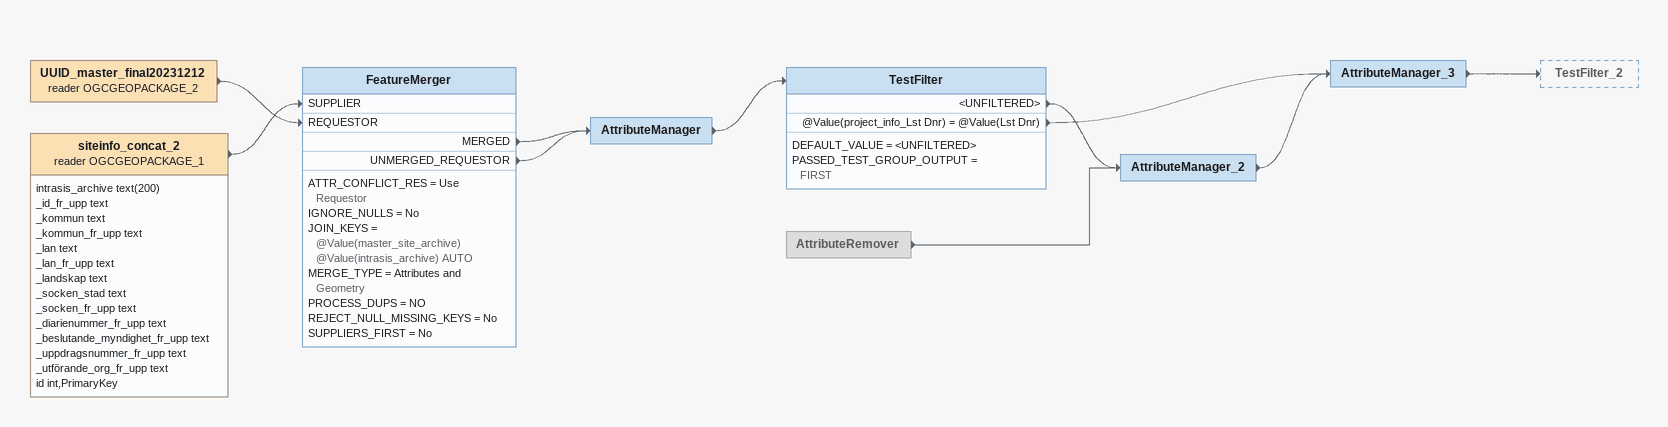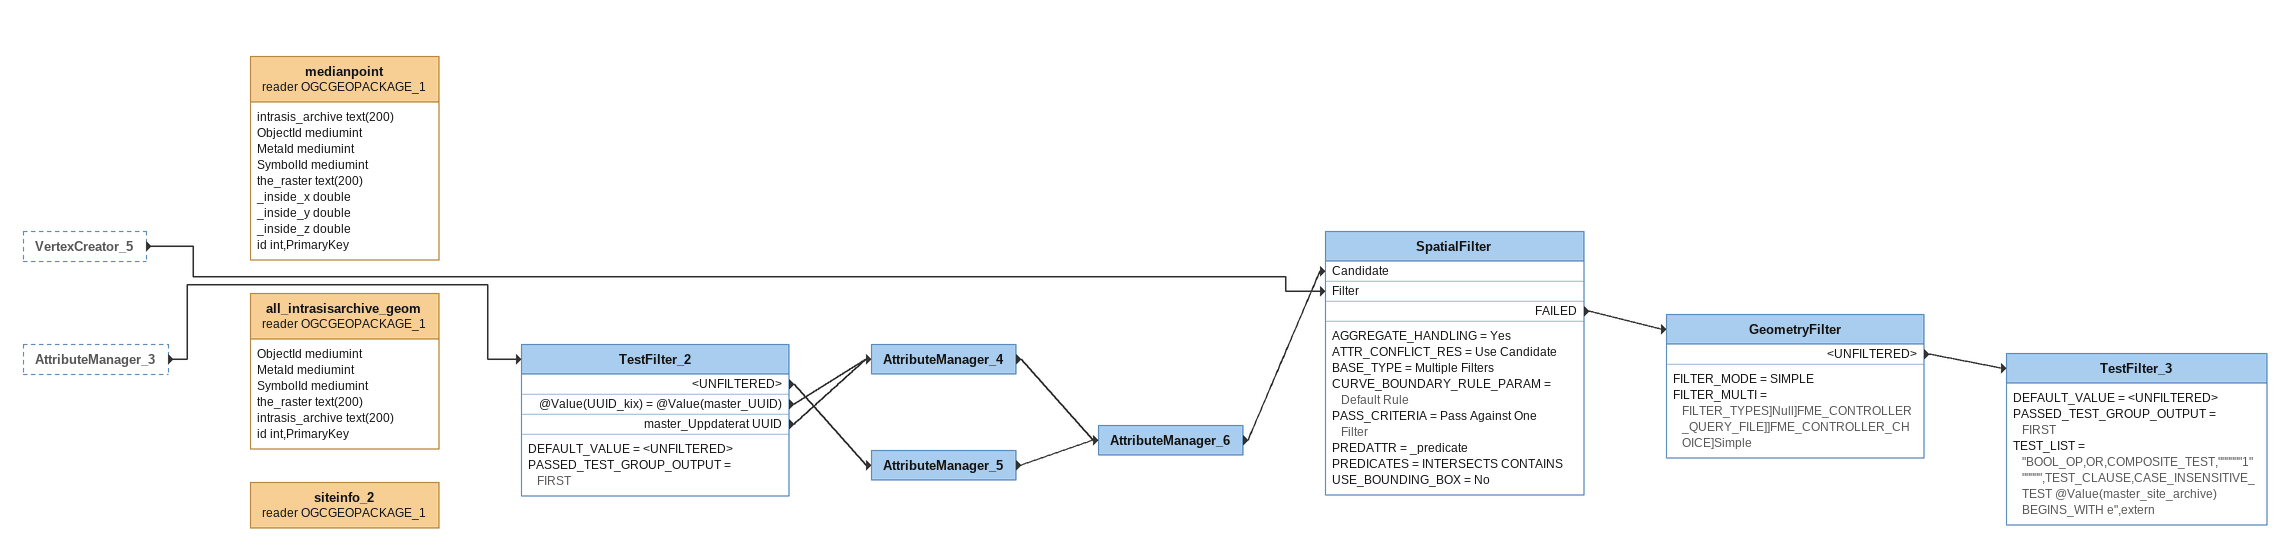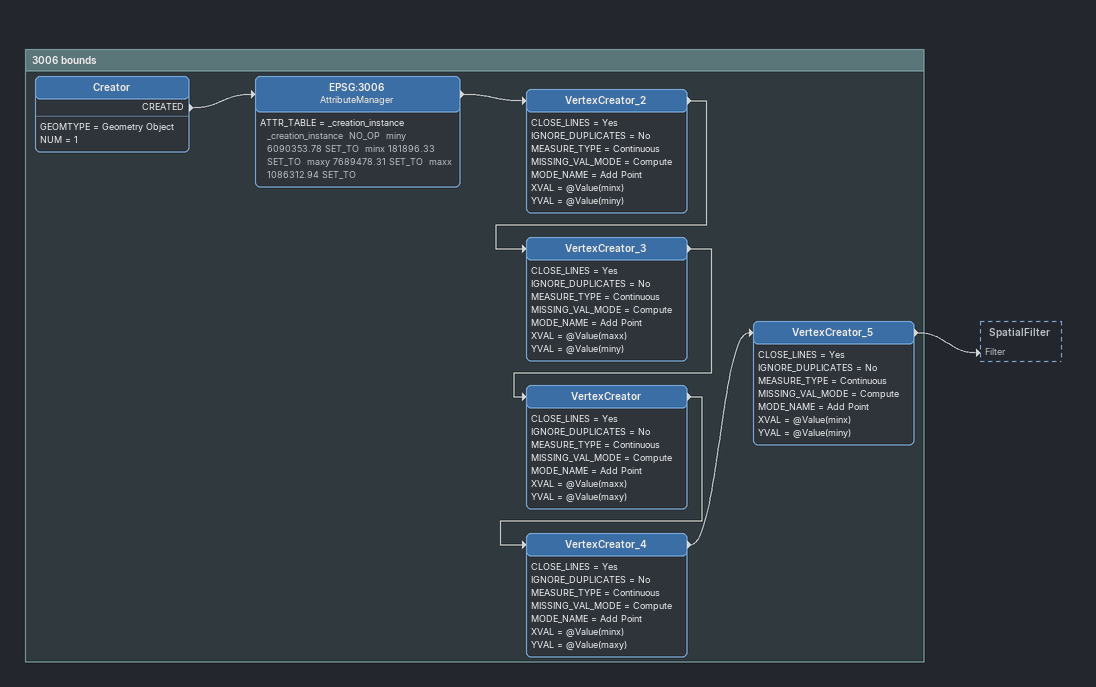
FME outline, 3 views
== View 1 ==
UUID_master_final20231212 (reader OGCGEOPACKAGE_2)
    -> FeatureMerger [REQUESTOR]
siteinfo_concat_2 (reader OGCGEOPACKAGE_1)
    attributes: intrasis_archive text(200), _id_fr_upp text, _kommun text, _kommun_fr_upp text, _lan text, _lan_fr_upp text, _landskap text, _socken_stad text, _socken_fr_upp text, _diarienummer_fr_upp text, _beslutande_myndighet_fr_upp text, _uppdragsnummer_fr_upp text, _utförande_org_fr_upp text, id int,PrimaryKey
    -> FeatureMerger [SUPPLIER]
FeatureMerger
    ATTR_CONFLICT_RES = Use Requestor
    IGNORE_NULLS = No
    JOIN_KEYS = @Value(master_site_archive) @Value(intrasis_archive) AUTO
    MERGE_TYPE = Attributes and Geometry
    PROCESS_DUPS = NO
    REJECT_NULL_MISSING_KEYS = No
    SUPPLIERS_FIRST = No
    MERGED -> AttributeManager
    UNMERGED_REQUESTOR -> AttributeManager
AttributeManager
    -> TestFilter
TestFilter
    DEFAULT_VALUE = <UNFILTERED>
    PASSED_TEST_GROUP_OUTPUT = FIRST
    <UNFILTERED> -> AttributeManager_2
    @Value(project_info_Lst Dnr) = @Value(Lst Dnr) -> AttributeManager_3
AttributeRemover [off]
    -> AttributeManager_2
AttributeManager_2
    -> AttributeManager_3
AttributeManager_3
    -> TestFilter_2

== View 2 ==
VertexCreator_5 [outside]
    -> SpatialFilter [Filter]
AttributeManager_3 [outside]
    -> TestFilter_2
medianpoint (reader OGCGEOPACKAGE_1)
    attributes: intrasis_archive text(200), ObjectId mediumint, MetaId mediumint, SymbolId mediumint, the_raster text(200), _inside_x double, _inside_y double, _inside_z double, id int,PrimaryKey
all_intrasisarchive_geom (reader OGCGEOPACKAGE_1)
    attributes: ObjectId mediumint, MetaId mediumint, SymbolId mediumint, the_raster text(200), intrasis_archive text(200), id int,PrimaryKey
siteinfo_2 (reader OGCGEOPACKAGE_1)
TestFilter_2
    DEFAULT_VALUE = <UNFILTERED>
    PASSED_TEST_GROUP_OUTPUT = FIRST
    <UNFILTERED> -> AttributeManager_5
    @Value(UUID_kix) = @Value(master_UUID) -> AttributeManager_4
    master_Uppdaterat UUID -> AttributeManager_4
AttributeManager_4
    -> AttributeManager_6
AttributeManager_5
    -> AttributeManager_6
AttributeManager_6
    -> SpatialFilter [Candidate]
SpatialFilter
    AGGREGATE_HANDLING = Yes
    ATTR_CONFLICT_RES = Use Candidate
    BASE_TYPE = Multiple Filters
    CURVE_BOUNDARY_RULE_PARAM = Default Rule
    PASS_CRITERIA = Pass Against One Filter
    PREDATTR = _predicate
    PREDICATES = INTERSECTS CONTAINS
    USE_BOUNDING_BOX = No
    FAILED -> GeometryFilter
GeometryFilter
    FILTER_MODE = SIMPLE
    FILTER_MULTI = FILTER_TYPES]Null]FME_CONTROLLER_QUERY_FILE]]FME_CONTROLLER_CHOICE]Simple
    <UNFILTERED> -> TestFilter_3
TestFilter_3
    DEFAULT_VALUE = <UNFILTERED>
    PASSED_TEST_GROUP_OUTPUT = FIRST
    TEST_LIST = "BOOL_OP,OR,COMPOSITE_TEST,""""""1"""""",TEST_CLAUSE,CASE_INSENSITIVE_TEST @Value(master_site_archive) BEGINS_WITH e",extern

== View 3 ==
Bookmark: 3006 bounds
Creator
    GEOMTYPE = Geometry Object
    NUM = 1
    CREATED -> EPSG:3006
EPSG:3006: AttributeManager
    ATTR_TABLE = _creation_instance _creation_instance  NO_OP  miny 6090353.78 SET_TO  minx 181896.33 SET_TO  maxy 7689478.31 SET_TO  maxx 1086312.94 SET_TO
    -> VertexCreator_2
VertexCreator_2
    CLOSE_LINES = Yes
    IGNORE_DUPLICATES = No
    MEASURE_TYPE = Continuous
    MISSING_VAL_MODE = Compute
    MODE_NAME = Add Point
    XVAL = @Value(minx)
    YVAL = @Value(miny)
    -> VertexCreator_3
VertexCreator_3
    CLOSE_LINES = Yes
    IGNORE_DUPLICATES = No
    MEASURE_TYPE = Continuous
    MISSING_VAL_MODE = Compute
    MODE_NAME = Add Point
    XVAL = @Value(maxx)
    YVAL = @Value(miny)
    -> VertexCreator
VertexCreator
    CLOSE_LINES = Yes
    IGNORE_DUPLICATES = No
    MEASURE_TYPE = Continuous
    MISSING_VAL_MODE = Compute
    MODE_NAME = Add Point
    XVAL = @Value(maxx)
    YVAL = @Value(maxy)
    -> VertexCreator_4
VertexCreator_4
    CLOSE_LINES = Yes
    IGNORE_DUPLICATES = No
    MEASURE_TYPE = Continuous
    MISSING_VAL_MODE = Compute
    MODE_NAME = Add Point
    XVAL = @Value(minx)
    YVAL = @Value(maxy)
    -> VertexCreator_5
VertexCreator_5
    CLOSE_LINES = Yes
    IGNORE_DUPLICATES = No
    MEASURE_TYPE = Continuous
    MISSING_VAL_MODE = Compute
    MODE_NAME = Add Point
    XVAL = @Value(minx)
    YVAL = @Value(miny)
    -> SpatialFilter [Filter]
